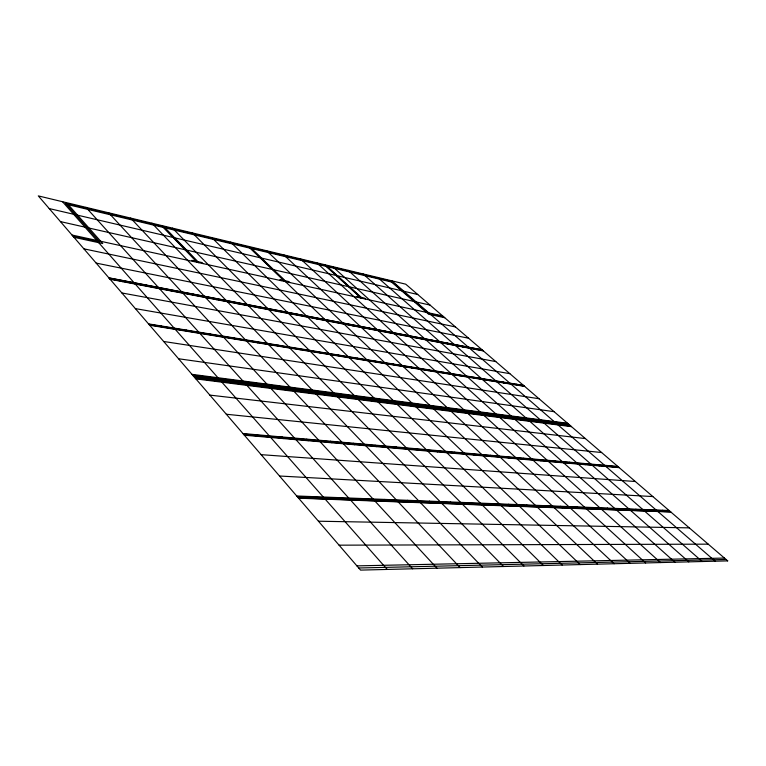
<?xml version="1.0" encoding="UTF-8"?>
<svg xmlns="http://www.w3.org/2000/svg" width="766" height="766" viewBox="0 0 766 766"><rect width="100%" height="100%" fill="white"/><g stroke="black" fill="none" stroke-linecap="round" stroke-linejoin="round"><path stroke-width="1.15" d="M358.727 567.989L726.053 559.477M356.908 565.873L724.416 558.069M339.079 545.172L708.234 544.157M318.455 521.215L689.276 527.87M298.616 498.178L670.825 512.004M296.729 495.985L669.053 510.491M297.265 496.617L669.561 510.922M298.347 497.871L670.576 511.793M279.523 476.012L652.852 496.56M261.139 454.659L635.34 481.508M243.425 434.092L618.267 466.839M243.904 434.648L618.737 467.241M244.392 435.212L619.206 467.643M242.937 433.527L617.798 466.437M226.334 414.253L601.616 452.534M209.846 395.103L585.387 438.583M195.234 378.126L570.852 426.088M195.885 378.892L571.503 426.652M193.271 375.857L568.889 424.402M193.922 376.613L569.54 424.967M194.583 377.37L570.201 425.523M191.979 374.344L567.587 423.292M192.62 375.101L568.238 423.847M178.545 358.756L554.086 411.677M163.675 341.483L538.996 398.713M148.901 324.324L523.858 385.7M149.293 324.784L524.26 386.045M149.686 325.234L524.662 386.39M148.508 323.874L523.446 385.355M135.371 308.621L509.859 373.674M121.89 292.966L495.803 361.59M108.829 277.799L482.053 349.775M109.011 278.01L482.245 349.938M109.73 278.834L483.001 350.589M110.084 279.255L483.375 350.914M96.171 263.102L468.62 338.227M83.896 248.845L455.483 326.938M73.948 237.297L102.73 243.54L67.418 203.699M444.749 317.718L428.587 314.213L390.507 281.141M196.077 261.254L191.893 260.344L192.917 261.407M197.82 261.637L201.965 262.546L203 263.609M283.611 280.413L279.983 279.619L281.036 280.634M285.124 280.749L288.725 281.534L289.787 282.539M359.972 297.122L356.784 296.432L357.846 297.39M361.293 297.419L364.453 298.108L365.516 299.066M71.985 235.018L442.633 315.898M72.971 236.158L99.724 241.979L65.436 203.229L391.685 281.428L428.692 313.543L443.686 316.808M60.428 221.594L430.061 305.088M49.206 208.563L417.757 294.517M66.355 204.263L392.671 282.29M475.408 348.626L476.548 349.602M516.667 384.235L517.883 385.288M611.22 465.852L612.628 467.069M662.628 510.242L664.151 511.554M391.857 280.844L715.166 561.2M461.448 345.935L462.587 346.921M502.822 381.966L504.038 383.029M597.758 464.675L599.165 465.91M649.463 509.725L650.995 511.056M377.628 277.426L702.202 561.526M447.105 343.168L448.244 344.173M488.564 379.63L489.78 380.702M583.864 463.459L585.291 464.703M635.866 509.198L637.408 510.549M363.027 273.922L688.787 561.861M432.34 340.324L433.489 341.339M473.886 377.226L475.102 378.308M569.531 462.195L570.957 463.468M621.82 508.653L623.371 510.022M348.032 270.312L674.913 562.215M417.154 337.394L418.293 338.419M458.757 374.746L459.993 375.847M554.728 460.902L556.164 462.185M607.294 508.078L608.846 509.486M332.635 266.616L660.531 562.57M327.417 266.683L362.356 298.376M324.774 264.73L361.696 298.233M401.518 334.378L402.667 335.422M443.179 372.19L444.404 373.301M539.436 459.552L540.882 460.864M592.262 507.494L593.832 508.921M326.096 266.367L361.035 298.089M316.798 262.815L645.633 562.943M385.413 331.276L386.562 332.329M427.112 369.557L428.338 370.687M523.638 458.173L525.083 459.495M576.712 506.891L578.282 508.337M300.531 258.898L630.179 563.336M368.829 328.078L369.968 329.141M410.538 366.837L411.773 367.986M507.293 456.737L508.748 458.087M560.597 506.269L562.187 507.734M283.793 254.877L614.14 563.738M351.718 324.784L352.867 325.856M393.437 364.032L394.672 365.19M490.374 455.253L491.839 456.622M543.898 505.617L545.497 507.111M266.578 250.741L597.49 564.159M334.081 321.385L335.23 322.476M375.771 361.14L377.006 362.308M472.861 453.711L474.326 455.109M526.587 504.938L528.186 506.46M251.574 248.548L286.178 281.754M248.864 246.489L580.178 564.59M250.07 248.194L284.665 281.428M315.889 317.88L317.028 318.982M357.53 358.143L358.766 359.34M454.717 452.122L456.182 453.539M508.624 504.239L510.223 505.79M230.614 242.104L562.167 565.04M297.103 314.261L298.233 315.372M338.677 355.051L339.903 356.267M435.902 450.465L437.376 451.911M489.962 503.511L491.571 505.091M211.818 237.584L543.429 565.509M277.694 310.517L278.834 311.647M319.173 351.853L320.399 353.078M416.388 448.752L417.863 450.226M470.573 502.755L472.191 504.373M192.448 232.931L523.915 565.997M257.644 306.649L258.774 307.798M298.989 348.549L300.215 349.784M396.127 446.98L397.602 448.464M450.408 501.969L452.026 503.616M172.484 228.134L503.559 566.514M165.035 227.856L198.844 262.7M162.258 225.683L197.982 262.508M236.914 302.656L238.035 303.815M278.096 345.121L279.312 346.376M375.081 445.132L376.556 446.645M429.42 501.155L431.038 502.831M163.311 227.445L197.111 262.317M151.879 223.184L482.321 567.051M215.466 298.52L216.587 299.697M256.438 341.569L257.663 342.852M353.193 443.208L354.668 444.759M407.55 500.303L409.178 502.017M130.622 218.08L460.136 567.606M193.262 294.249L194.373 295.437M233.994 337.892L235.21 339.185M330.433 441.206L331.898 442.786M384.762 499.413L386.39 501.165M108.667 212.804L436.936 568.18M170.272 289.816L171.373 291.023M210.717 334.072L211.914 335.393M306.726 439.129L308.191 440.737M360.968 498.494L362.596 500.275M85.983 207.356L412.663 568.793M146.43 285.22L147.522 286.446M186.54 330.108L187.737 331.448M282.012 436.955L283.477 438.592M336.13 497.527L337.758 499.346M62.544 201.726L387.232 569.435M121.717 280.452L122.799 281.697M161.434 325.99L162.612 327.35M256.246 434.695L257.702 436.361M310.163 496.512L311.781 498.369M727.7 560.884L360.547 570.105L38.3 195.895L405.721 284.176L727.7 560.884"/></g></svg>
